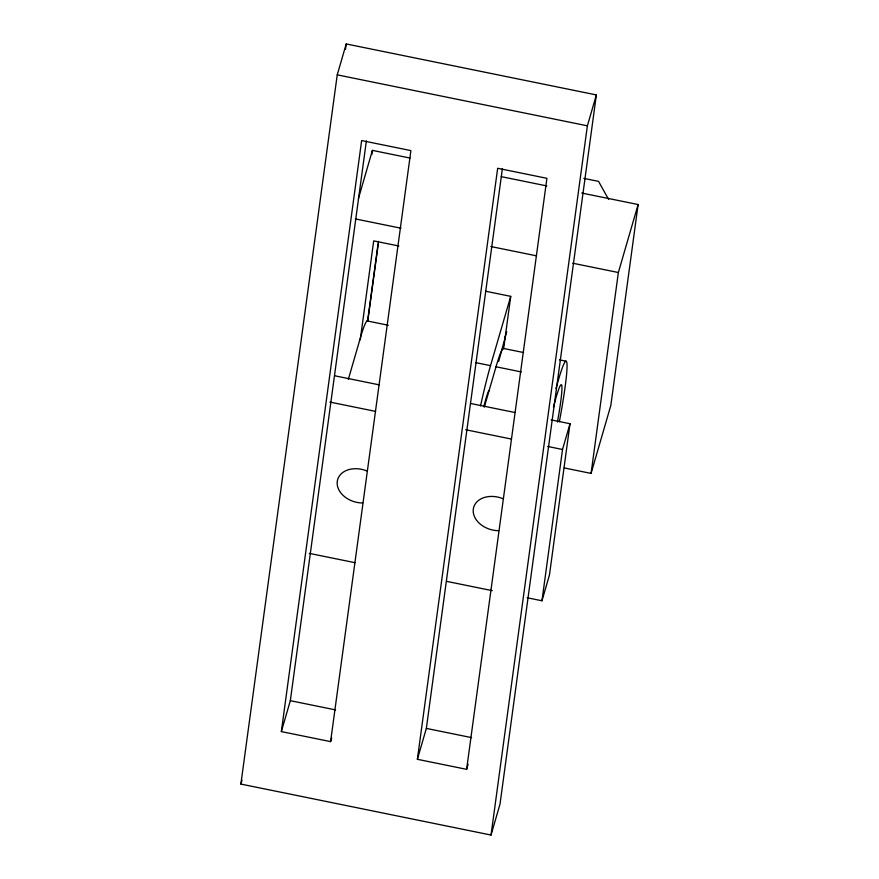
<?xml version="1.0" encoding="UTF-8"?>
<svg xmlns="http://www.w3.org/2000/svg" width="879" height="879" viewBox="0 0 879 879"><rect width="100%" height="100%" fill="white"/><g stroke="black" fill="none" stroke-linecap="round" stroke-linejoin="round"><path stroke-width="1.32" d="M240.879 784.079L337.239 74.847L346.216 43.95L596.358 94.921L500.008 804.153L491.031 835.05L240.879 784.079L242 780.211M345.48 49.389L346.216 43.95M281.346 731.592L361.643 140.563L410.9 150.595L330.603 741.623L281.346 731.592L290.323 700.684L366.378 140.915M371.85 154.462L372.41 150.386L409.988 158.044M360.247 339.865L373.696 240.879L398.868 246.01M367.532 321.384L378.409 241.34M367.96 319.769L378.234 244.164M417.371 759.302L497.668 168.274L546.914 178.316L466.617 769.334L417.371 759.302L426.348 728.405L502.392 168.625M498.701 361.489L506.722 331.713M503.59 348.908L510.732 296.355L485.45 291.202M491.031 835.05L587.381 125.818L596.358 94.921M527.169 597.764L541.969 600.775L562.527 449.477L570.01 423.722L551.177 419.887M570.01 423.722L549.452 575.031L541.969 600.775M564.241 467.936L591.073 473.407L618.366 272.512L638.121 204.532L581.755 193.05M638.121 204.532L610.828 405.428L591.073 473.407M358.357 198.764L372.41 150.386M348.326 379.365L358.654 343.81A76.001 5.593 -78.5 0 1 368.015 321.231M330.603 741.623L331.724 737.756M484.307 407.076L496.02 366.774A76.001 5.593 -78.5 0 1 503.601 348.469L523.565 352.534M555.913 388.617L558.561 379.519A76.001 5.593 -78.5 0 1 567.054 365.29A76.001 5.593 -78.5 0 1 559.352 421.777M466.617 769.334L468.111 764.192M480.549 405.856A76.001 5.593 -78.5 0 1 490.526 365.642L510.732 296.355M337.239 74.847L587.381 125.818M583.843 178.382L598.566 181.382L608.609 199.368M501.239 176.646L546.87 185.941M355.347 218.915L400.967 228.21M490.878 246.538L536.509 255.833M572.745 263.217L618.366 272.512M559.483 359.852L566.142 361.214M367.026 320.912L388.309 325.252M475.891 362.664L490.526 365.642M496.02 366.774L521.302 371.927M334.646 375.772L379.036 384.815M470.485 403.45L514.863 412.493M329.856 402.066L375.586 411.383M465.694 429.743L511.413 439.06M547.727 446.466L562.527 449.477M309.298 553.374L355.028 562.692M446.477 581.327L492.207 590.644M290.323 700.684L335.58 709.902M426.348 728.405L471.605 737.624M553.451 407.219A51.993 3.824 -78.5 0 1 561.747 385.365A51.993 3.824 -78.5 0 1 557.451 421.997M362.653 502.975A22.404 16.624 16.2 0 1 337.272 481.373A22.404 16.624 16.2 0 1 366.993 471.001M498.679 530.685A22.404 16.624 16.2 0 1 473.298 509.084A22.404 16.624 16.2 0 1 503.019 498.723M483.879 406.625A31.996 2.351 -78.5 0 1 489.405 390.518M504.414 344.26A30.798 22.854 16.2 0 1 504.293 344.645M503.041 347.579A30.798 22.854 16.2 0 1 502.414 348.622M504.964 337.064A30.798 22.854 16.2 0 1 505.106 338.701"/></g></svg>
